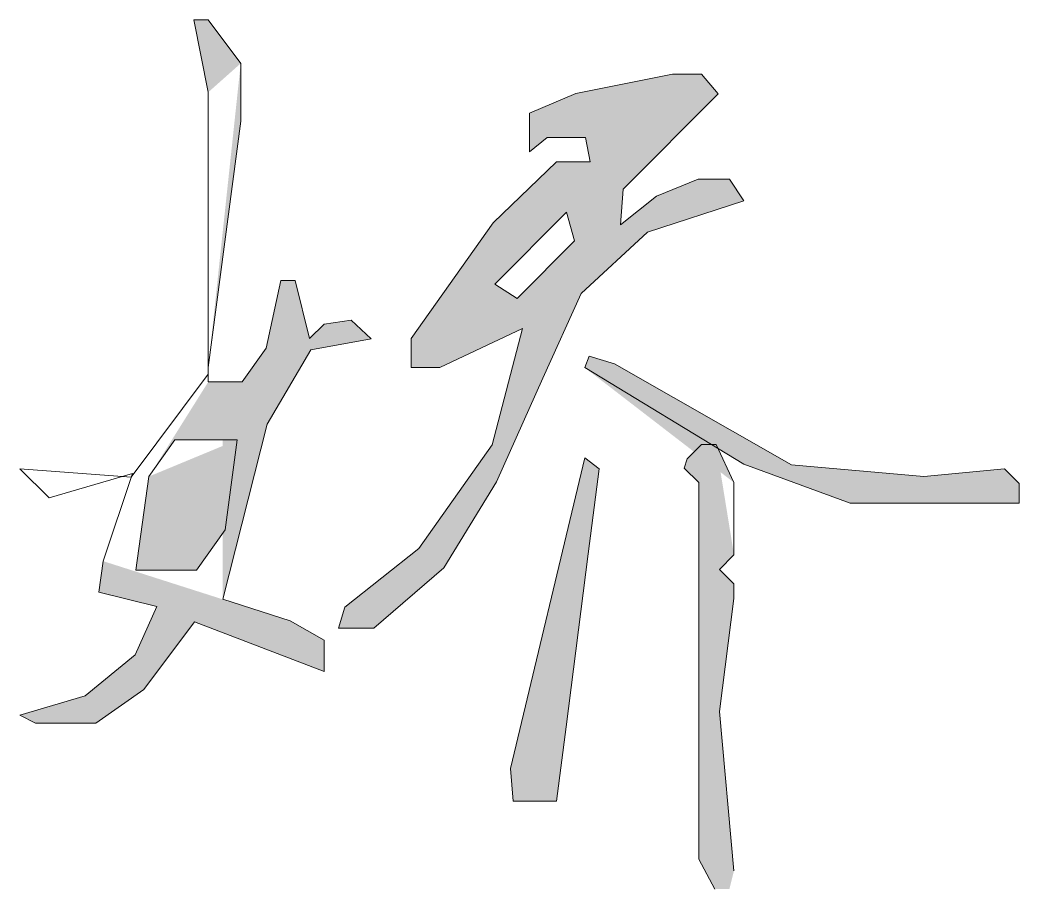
# Model space of a CAD drawing. Header units: millimetres. Extents: x 0 to 594, y 0 to 420.
# Drawn here: x 428.39 to 433.59, y 27.04 to 31.57 of the extents above; entities that cross this region are included whole.
import ezdxf

# ---------------------------------------------------------------- set-up
doc = ezdxf.new("R2010")
doc.units = ezdxf.units.MM
doc.header["$MEASUREMENT"] = 0
doc.linetypes.add('XKITLINE00', pattern=[0])

# ---------------------------------------------------------------- blocks, each defined once
blk = doc.blocks.new('*D12')
at = {"color": 6}
for points in [[(259.6561, 25.974), (259.4868, 26.2), (259.4112, 26.2)], [(259.6561, 25.974), (259.4112, 26.2), (259.4868, 25.8235)], [(259.4868, 24.3898), (259.6561, 25.6723), (259.6561, 25.974)], [(260.0146, 24.541), (259.8642, 24.8428), (259.7885, 24.4904)], [(260.0146, 24.541), (259.9398, 24.8428), (259.8642, 24.8428)], [(259.3129, 24.0132), (260.0216, 24.482), (260.2308, 24.6369)], [(259.3129, 24.0132), (260.2308, 24.6369), (260.0146, 24.541)], [(260.2308, 24.6369), (260.0902, 24.6167), (260.0146, 24.541)], [(260.0216, 24.482), (260.3356, 24.5399), (260.2308, 24.6369)], [(259.3129, 24.0132), (260.0146, 24.541), (259.663, 24.315)], [(260.0146, 24.541), (259.7885, 24.4904), (259.663, 24.315)], [(259.3129, 24.0132), (259.7947, 24.0959), (260.0216, 24.482)], [(259.1775, 23.8224), (259.3129, 24.0132), (259.4868, 24.315)], [(259.3129, 24.0132), (259.663, 24.315), (259.4868, 24.315)], [(259.3129, 24.0132), (259.5625, 24.0132), (259.7947, 24.0959)], [(259.5625, 24.0132), (259.5625, 23.1829), (259.7947, 24.0959)], [(259.6381, 24.0132), (259.4259, 23.3342), (259.1095, 23.3342)], [(259.6381, 24.0132), (259.1095, 23.3342), (259.1775, 23.8224)], [(259.6381, 24.0132), (259.5747, 23.5453), (259.4259, 23.3342)], [(259.5625, 24.0132), (259.6381, 24.0132), (259.5747, 23.5453)], [(259.5625, 23.1829), (259.6381, 24.0132), (259.5747, 23.5453)], [(259.6381, 24.0132), (259.6381, 24.0132), (259.5747, 23.5453)], [(258.9402, 23.3816), (258.9166, 23.2208), (259.2183, 23.146)], [(258.9402, 23.3816), (259.2183, 23.146), (259.4158, 23.0658)], [(258.9402, 23.3816), (259.4158, 23.0658), (260.0902, 22.8064)], [(258.9402, 23.3816), (260.0902, 22.8064), (260.0902, 22.9697)], [(258.9402, 23.3816), (260.0902, 22.9697), (259.9141, 23.0703)], [(258.9402, 23.3816), (259.9141, 23.0703), (259.5625, 23.1829)], [(259.2183, 23.146), (259.1056, 22.8942), (259.1519, 22.7142)], [(259.2183, 23.146), (259.1519, 22.7142), (259.4158, 23.0658)], [(259.1056, 22.8942), (258.8456, 22.6801), (258.9008, 22.538)], [(259.1056, 22.8942), (258.9008, 22.538), (259.1519, 22.7142)], [(258.8456, 22.6801), (258.5061, 22.5795), (258.5863, 22.538)], [(258.8456, 22.6801), (258.5863, 22.538), (258.9008, 22.538)]]:
    blk.add_solid(points, dxfattribs=at)
blk = doc.blocks.new('*D13')
at = {"color": 6}
for points in [[(260.9806, 24.8237), (261.9052, 25.9171), (261.4769, 25.4605)], [(261.3537, 25.1993), (261.9052, 25.9171), (260.9806, 24.8237)], [(261.9052, 25.9171), (261.4024, 25.8166), (261.1604, 25.7153)], [(261.9052, 25.9171), (261.1604, 25.7153), (261.2519, 25.5881)], [(261.9052, 25.9171), (261.2519, 25.5881), (261.4531, 25.5881)], [(261.3537, 25.1993), (262.1439, 25.8152), (262.0565, 25.9171)], [(261.3537, 25.1993), (262.0565, 25.9171), (261.9052, 25.9171)], [(261.9052, 25.9171), (261.4531, 25.5881), (261.4769, 25.4605)], [(261.3537, 25.1993), (261.6483, 25.3188), (262.1439, 25.8152)], [(261.1604, 25.7153), (261.1604, 25.5142), (261.2519, 25.5881)], [(260.9806, 24.8237), (261.3007, 25.4605), (260.9704, 25.1445)], [(260.9806, 24.8237), (261.4769, 25.4605), (261.3007, 25.4605)], [(261.7746, 25.0949), (262.2774, 25.2582), (262.2022, 25.3705)], [(261.7746, 25.0949), (262.2022, 25.3705), (262.0389, 25.3705)], [(261.7746, 25.0949), (262.0389, 25.3705), (261.8223, 25.283)], [(261.3537, 25.1993), (261.634, 25.1325), (261.6483, 25.3188)], [(261.7746, 25.0949), (261.8223, 25.283), (261.634, 25.1325)], [(261.3537, 25.1993), (260.9806, 24.8237), (261.3537, 25.1993)], [(261.3537, 25.1993), (261.3941, 25.0498), (261.7746, 25.0949)], [(261.3537, 25.1993), (261.7746, 25.0949), (261.634, 25.1325)], [(260.9806, 24.8237), (260.9704, 25.1445), (260.5432, 24.541)], [(261.3941, 25.0498), (261.4289, 24.7753), (261.7746, 25.0949)], [(261.3941, 25.0498), (260.9668, 23.9871), (260.7138, 23.3471)], [(261.3941, 25.0498), (260.7138, 23.3471), (260.9888, 23.7946)], [(261.3941, 25.0498), (261.1233, 24.5942), (260.9668, 23.9871)], [(261.3941, 25.0498), (260.9888, 23.7946), (261.4289, 24.7753)], [(261.3941, 25.0498), (261.0967, 24.7498), (261.1233, 24.5942)], [(261.0967, 24.7498), (260.9806, 24.8237), (260.5432, 24.541)], [(261.0967, 24.7498), (260.5432, 24.541), (260.5432, 24.3898)], [(261.0967, 24.7498), (260.5432, 24.3898), (260.6937, 24.3898)], [(261.0967, 24.7498), (260.6937, 24.3898), (261.1233, 24.5942)], [(260.9668, 23.9871), (260.5835, 23.4477), (260.3493, 23.0325)], [(260.9668, 23.9871), (260.3493, 23.0325), (260.7138, 23.3471)], [(260.5835, 23.4477), (260.1985, 23.1429), (260.1659, 23.0325)], [(260.5835, 23.4477), (260.1659, 23.0325), (260.3493, 23.0325)]]:
    blk.add_solid(points, dxfattribs=at)
blk = doc.blocks.new('*D14')
at = {"color": 6}
for points in [[(261.0757, 22.1323), (261.4485, 23.92), (261.0613, 22.3014)], [(261.0757, 22.1323), (261.5232, 23.862), (261.4485, 23.92)], [(261.0757, 22.1323), (261.4663, 23.4193), (261.5232, 23.862)], [(261.0757, 22.1323), (261.3507, 22.5185), (261.4663, 23.4193)], [(261.0757, 22.1323), (261.3018, 22.1323), (261.3507, 22.5185)], [(261.0757, 22.1323), (261.0613, 22.3014), (261.0757, 22.1323)]]:
    blk.add_solid(points, dxfattribs=at)
blk = doc.blocks.new('*D15')
at = {"color": 6}
for points in [[(261.4483, 24.3898), (261.4709, 24.4487), (262.1326, 23.9894)], [(262.1326, 23.9894), (261.4709, 24.4487), (261.6035, 24.4086)], [(262.1326, 23.9894), (262.2778, 23.8869), (261.4483, 24.3898)], [(262.2258, 23.7911), (262.1326, 23.9894), (261.4483, 24.3898)], [(262.1326, 23.9894), (261.6035, 24.4086), (262.5259, 23.8827)], [(262.1326, 23.9894), (261.9813, 23.9138), (261.9668, 23.8667)], [(262.1326, 23.9894), (261.9668, 23.8667), (262.0424, 23.7911)], [(262.1326, 23.9894), (262.057, 23.9894), (261.9813, 23.9138)], [(262.1326, 23.9894), (262.0424, 23.7911), (262.0424, 21.8304)], [(262.1326, 23.9894), (262.0424, 21.8304), (262.1266, 21.6744)], [(262.1326, 23.9894), (262.1266, 21.6744), (262.1501, 22.5985)], [(262.1326, 23.9894), (262.5259, 23.8827), (262.8306, 23.6833)], [(262.1326, 23.9894), (262.8306, 23.6833), (262.2778, 23.8869)], [(262.1326, 23.9894), (262.1501, 22.5985), (262.1501, 23.3389)], [(262.1326, 23.9894), (262.1501, 23.3389), (262.2258, 23.4146)], [(262.5259, 23.8827), (263.2142, 23.8225), (263.7108, 23.6833)], [(262.5259, 23.8827), (263.7108, 23.6833), (262.8306, 23.6833)], [(263.2142, 23.8225), (263.6351, 23.862), (263.7108, 23.7864)], [(263.2142, 23.8225), (263.7108, 23.7864), (263.7108, 23.6833)], [(262.1501, 22.5985), (262.2258, 23.2633), (262.1501, 23.3389)], [(262.1501, 22.5985), (262.2258, 23.1877), (262.2258, 23.2633)], [(262.1266, 21.6744), (262.2258, 21.769), (262.1501, 22.5985)], [(262.1266, 21.6744), (262.2022, 21.6744), (262.2258, 21.769)]]:
    blk.add_solid(points, dxfattribs=at)

msp = doc.modelspace()

# ---------------------------------------------------------------- linework, layer by layer
at = {"color": 6, "linetype": 'XKITLINE00', "lineweight": 0}
for p, q in [((429.2946, 31.5675), (429.2946, 31.5675)), ((429.2946, 31.5675), (429.3702, 31.5675)), ((429.3702, 31.191), (429.2946, 31.5675)), ((429.2946, 31.5675), (429.2946, 31.5675)), ((429.3702, 31.5675), (429.3702, 31.5675)), ((429.3702, 31.5675), (429.3702, 31.5675)), ((429.3702, 31.5675), (429.3702, 31.5675)), ((429.3702, 31.5675), (429.5395, 31.3415)), ((429.5395, 31.3415), (429.5395, 31.3415)), ((429.5395, 31.3415), (429.5395, 31.3415)), ((429.5395, 31.3415), (429.5395, 31.3415)), ((429.5395, 31.3415), (429.5395, 31.0398)), ((431.2858, 31.1841), (431.7886, 31.2846)), ((431.7886, 31.2846), (431.7886, 31.2846)), ((431.7886, 31.2846), (431.9399, 31.2846)), ((431.9399, 31.2846), (431.9399, 31.2846)), ((431.9399, 31.2846), (431.9399, 31.2846)), ((431.9399, 31.2846), (431.9399, 31.2846)), ((431.9399, 31.2846), (432.0273, 31.1827)), ((429.3702, 30.8893), (429.3702, 31.191)), ((429.3702, 31.191), (429.3702, 31.191)), ((429.3702, 31.191), (429.3702, 31.191)), ((429.3702, 31.191), (429.3702, 31.191)), ((431.0438, 31.0829), (431.2858, 31.1841)), ((432.0273, 31.1827), (431.5317, 30.6863)), ((432.0273, 31.1827), (432.0273, 31.1827)), ((432.0273, 31.1827), (432.0273, 31.1827)), ((432.0273, 31.1827), (432.0273, 31.1827)), ((431.0438, 30.9823), (431.0438, 31.0829)), ((429.5395, 31.0398), (429.3702, 29.7573)), ((429.5395, 31.0398), (429.5395, 31.0398)), ((429.5395, 31.0398), (429.5395, 31.0398)), ((429.5395, 31.0398), (429.5395, 31.0398)), ((431.0438, 30.8817), (431.0438, 30.9823)), ((431.0438, 30.9823), (431.0438, 30.9823)), ((431.1353, 30.9556), (431.0438, 30.8817)), ((431.3365, 30.9556), (431.1353, 30.9556)), ((431.3603, 30.828), (431.3365, 30.9556)), ((431.3365, 30.9556), (431.3365, 30.9556)), ((431.3365, 30.9556), (431.3365, 30.9556)), ((429.3702, 29.7238), (429.3702, 30.8893)), ((429.3702, 30.8893), (429.3702, 30.8893)), ((429.3702, 30.8893), (429.3702, 30.8893)), ((430.8538, 30.512), (431.1841, 30.828)), ((431.1841, 30.828), (431.3603, 30.828)), ((431.3603, 30.828), (431.3603, 30.828)), ((431.3603, 30.828), (431.3603, 30.828)), ((431.7057, 30.6505), (431.9223, 30.7381)), ((431.9223, 30.7381), (432.0856, 30.7381)), ((432.0856, 30.7381), (432.0856, 30.7381)), ((432.0856, 30.7381), (432.0856, 30.7381)), ((432.0856, 30.7381), (432.1608, 30.6258)), ((431.5317, 30.6863), (431.5174, 30.5001)), ((431.5317, 30.6863), (431.5317, 30.6863)), ((431.5317, 30.6863), (431.5317, 30.6863)), ((431.5317, 30.6863), (431.5317, 30.6863)), ((431.5174, 30.5001), (431.7057, 30.6505)), ((432.1608, 30.6258), (431.658, 30.4624)), ((432.1608, 30.6258), (432.1608, 30.6258)), ((432.1608, 30.6258), (432.1608, 30.6258)), ((431.2371, 30.5668), (430.864, 30.1912)), ((431.2775, 30.4173), (431.2371, 30.5668)), ((431.2371, 30.5668), (431.2371, 30.5668)), ((431.2371, 30.5668), (431.2371, 30.5668)), ((431.2371, 30.5668), (431.2371, 30.5668)), ((430.4266, 29.9086), (430.8538, 30.512)), ((431.5174, 30.5001), (431.5174, 30.5001)), ((431.5174, 30.5001), (431.5174, 30.5001)), ((431.658, 30.4624), (431.3123, 30.1429)), ((430.9801, 30.1173), (431.2775, 30.4173)), ((431.2775, 30.4173), (431.2775, 30.4173)), ((431.2775, 30.4173), (431.2775, 30.4173)), ((431.2775, 30.4173), (431.2775, 30.4173)), ((429.6719, 29.8579), (429.7476, 30.2103)), ((429.7476, 30.2103), (429.7476, 30.2103)), ((429.7476, 30.2103), (429.7476, 30.2103)), ((429.7476, 30.2103), (429.8232, 30.2103)), ((429.8232, 30.2103), (429.8232, 30.2103)), ((429.8232, 30.2103), (429.8232, 30.2103)), ((429.8232, 30.2103), (429.8232, 30.2103)), ((429.8232, 30.2103), (429.898, 29.9086)), ((430.864, 30.1912), (430.864, 30.1912)), ((430.864, 30.1912), (430.9801, 30.1173)), ((430.864, 30.1912), (430.864, 30.1912)), ((431.3123, 30.1429), (431.1142, 29.7014)), ((430.9801, 30.1173), (430.9801, 30.1173)), ((430.9801, 30.1173), (430.9801, 30.1173)), ((430.9801, 30.1173), (430.9801, 30.1173)), ((429.898, 29.9086), (429.9736, 29.9842)), ((429.9736, 29.9842), (430.1142, 30.0045)), ((429.9736, 29.9842), (429.9736, 29.9842)), ((429.9736, 29.9842), (429.9736, 29.9842)), ((429.9736, 29.9842), (429.9736, 29.9842)), ((430.1142, 30.0045), (430.1142, 30.0045)), ((430.1142, 30.0045), (430.1142, 30.0045)), ((430.1142, 30.0045), (430.1142, 30.0045)), ((430.1142, 30.0045), (430.219, 29.9074)), ((431.0067, 29.9617), (430.5771, 29.7573)), ((430.8502, 29.3546), (431.0067, 29.9617)), ((431.0067, 29.9617), (431.0067, 29.9617)), ((431.0067, 29.9617), (431.0067, 29.9617)), ((429.898, 29.9086), (429.898, 29.9086)), ((429.898, 29.9086), (429.898, 29.9086)), ((429.898, 29.9086), (429.898, 29.9086)), ((430.219, 29.9074), (429.905, 29.8495)), ((430.219, 29.9074), (430.219, 29.9074)), ((430.219, 29.9074), (430.219, 29.9074)), ((430.4266, 29.7573), (430.4266, 29.9086)), ((430.4266, 29.9086), (430.4266, 29.9086)), ((430.4266, 29.9086), (430.4266, 29.9086)), ((429.5464, 29.6825), (429.6719, 29.8579)), ((429.905, 29.8495), (429.6781, 29.4634)), ((431.3317, 29.7573), (431.3543, 29.8162)), ((431.3543, 29.8162), (431.3543, 29.8162)), ((431.3543, 29.8162), (431.4869, 29.7761)), ((431.3543, 29.8162), (431.3543, 29.8162)), ((431.4869, 29.7761), (431.4869, 29.7761)), ((431.4869, 29.7761), (431.4869, 29.7761)), ((431.4869, 29.7761), (432.4093, 29.2502)), ((428.9682, 29.1861), (429.3702, 29.7238)), ((429.3702, 29.7573), (429.3702, 29.7573)), ((429.3702, 29.7573), (429.3702, 29.7573)), ((429.3702, 29.7573), (429.3702, 29.7573)), ((429.3702, 29.7573), (429.3702, 29.6825)), ((430.5771, 29.7573), (430.4266, 29.7573)), ((430.4266, 29.7573), (430.4266, 29.7573)), ((430.4266, 29.7573), (430.4266, 29.7573)), ((430.4266, 29.7573), (430.4266, 29.7573)), ((430.5771, 29.7573), (430.5771, 29.7573)), ((430.5771, 29.7573), (430.5771, 29.7573)), ((430.5771, 29.7573), (430.5771, 29.7573)), ((432.1612, 29.2545), (431.3317, 29.7573)), ((431.3317, 29.7573), (431.3317, 29.7573)), ((431.3317, 29.7573), (431.3317, 29.7573)), ((429.3702, 29.6825), (429.3702, 29.6825)), ((429.3702, 29.6825), (429.3702, 29.6825)), ((429.3702, 29.6825), (429.5464, 29.6825)), ((431.1142, 29.7014), (430.8722, 29.1621)), ((431.1142, 29.7014), (431.1142, 29.7014)), ((429.6781, 29.4634), (429.4459, 28.5505)), ((429.1963, 29.3808), (429.0609, 29.1899)), ((429.4459, 29.3808), (429.1963, 29.3808)), ((429.5215, 29.3808), (429.4459, 29.3808)), ((429.4459, 29.3808), (429.4459, 29.3808)), ((429.4459, 29.3808), (429.4459, 29.3808)), ((429.4581, 28.9128), (429.5215, 29.3808)), ((429.5215, 29.3808), (429.5215, 29.3808)), ((429.5215, 29.3808), (429.5215, 29.3808)), ((430.4669, 28.8152), (430.8502, 29.3546)), ((431.8647, 29.2813), (431.9404, 29.3569)), ((431.9404, 29.3569), (431.9404, 29.3569)), ((431.9404, 29.3569), (431.9404, 29.3569)), ((431.9404, 29.3569), (431.9404, 29.3569)), ((431.9404, 29.3569), (432.016, 29.3569)), ((432.016, 29.3569), (432.016, 29.3569)), ((432.016, 29.3569), (432.1091, 29.1586)), ((432.016, 29.3569), (432.016, 29.3569)), ((430.9447, 27.6689), (431.3319, 29.2875)), ((431.3319, 29.2875), (431.3319, 29.2875)), ((431.3319, 29.2875), (431.4066, 29.2295)), ((431.3319, 29.2875), (431.3319, 29.2875)), ((431.8502, 29.2342), (431.8647, 29.2813)), ((431.8647, 29.2813), (431.8647, 29.2813)), ((431.8647, 29.2813), (431.8647, 29.2813)), ((431.8647, 29.2813), (431.8647, 29.2813)), ((432.714, 29.0508), (432.1612, 29.2545)), ((428.5407, 29.079), (428.3895, 29.2295)), ((428.3895, 29.2295), (428.3895, 29.2295)), ((428.3895, 29.2295), (428.3895, 29.2295)), ((428.3895, 29.2295), (428.9682, 29.1861)), ((428.9749, 29.206), (428.5407, 29.079)), ((428.8236, 28.7491), (428.9749, 29.206)), ((428.9749, 29.206), (428.9749, 29.206)), ((428.9749, 29.206), (428.9749, 29.206)), ((428.9749, 29.206), (428.9749, 29.206)), ((431.4066, 29.2295), (431.3497, 28.7868)), ((431.4066, 29.2295), (431.4066, 29.2295)), ((431.4066, 29.2295), (431.4066, 29.2295)), ((431.4066, 29.2295), (431.4066, 29.2295)), ((431.9258, 29.1586), (431.8502, 29.2342)), ((431.8502, 29.2342), (431.8502, 29.2342)), ((431.8502, 29.2342), (431.8502, 29.2342)), ((431.8502, 29.2342), (431.8502, 29.2342)), ((432.4093, 29.2502), (433.0976, 29.19)), ((433.0976, 29.19), (433.5185, 29.2295)), ((433.5185, 29.2295), (433.5185, 29.2295)), ((433.5185, 29.2295), (433.5185, 29.2295)), ((433.5185, 29.2295), (433.5942, 29.1539)), ((429.0609, 29.1899), (428.9929, 28.7017)), ((430.8722, 29.1621), (430.5972, 28.7146)), ((431.9258, 27.1979), (431.9258, 29.1586)), ((431.9258, 29.1586), (431.9258, 29.1586)), ((431.9258, 29.1586), (431.9258, 29.1586)), ((431.9258, 29.1586), (431.9258, 29.1586)), ((432.1091, 29.1586), (432.1091, 29.1586)), ((432.1091, 29.1586), (432.1091, 29.1586)), ((432.1091, 29.1586), (432.1091, 29.1586)), ((432.1091, 29.1586), (432.1091, 28.7821)), ((433.5942, 29.1539), (433.5942, 29.1539)), ((433.5942, 29.1539), (433.5942, 29.1539)), ((433.5942, 29.1539), (433.5942, 29.1539)), ((433.5942, 29.1539), (433.5942, 29.0508)), ((428.5407, 29.079), (428.5407, 29.079)), ((428.5407, 29.079), (428.5407, 29.079)), ((428.5407, 29.079), (428.5407, 29.079)), ((432.9908, 29.0508), (432.714, 29.0508)), ((433.5942, 29.0508), (432.9908, 29.0508)), ((432.9908, 29.0508), (432.9908, 29.0508)), ((432.9908, 29.0508), (432.9908, 29.0508)), ((433.5942, 29.0508), (433.5942, 29.0508)), ((433.5942, 29.0508), (433.5942, 29.0508)), ((433.5942, 29.0508), (433.5942, 29.0508)), ((429.3093, 28.7017), (429.4581, 28.9128)), ((430.0819, 28.5104), (430.4669, 28.8152)), ((431.3497, 28.7868), (431.2341, 27.886)), ((431.3497, 28.7868), (431.3497, 28.7868)), ((431.3497, 28.7868), (431.3497, 28.7868)), ((432.1091, 28.7821), (432.0335, 28.7065)), ((432.1091, 28.7821), (432.1091, 28.7821)), ((432.1091, 28.7821), (432.1091, 28.7821)), ((432.1091, 28.7821), (432.1091, 28.7821)), ((428.8, 28.5883), (428.8236, 28.7491)), ((428.8236, 28.7491), (428.8236, 28.7491)), ((428.8236, 28.7491), (428.8236, 28.7491)), ((428.8236, 28.7491), (428.8236, 28.7491)), ((428.9929, 28.7017), (428.9929, 28.7017)), ((428.9929, 28.7017), (429.1441, 28.7017)), ((429.1441, 28.7017), (429.1441, 28.7017)), ((429.1441, 28.7017), (429.1441, 28.7017)), ((429.1441, 28.7017), (429.3093, 28.7017)), ((430.5972, 28.7146), (430.2327, 28.4)), ((432.0335, 28.7065), (432.0335, 28.7065)), ((432.0335, 28.7065), (432.0335, 28.7065)), ((432.0335, 28.7065), (432.0335, 28.7065)), ((432.0335, 28.7065), (432.1091, 28.6308)), ((432.1091, 28.6308), (432.1091, 28.6308)), ((432.1091, 28.6308), (432.1091, 28.6308)), ((432.1091, 28.6308), (432.1091, 28.6308)), ((432.1091, 28.6308), (432.1091, 28.5552)), ((429.1017, 28.5135), (428.8, 28.5883)), ((428.8, 28.5883), (428.8, 28.5883)), ((428.8, 28.5883), (428.8, 28.5883)), ((428.8, 28.5883), (428.8, 28.5883)), ((429.4459, 28.5505), (429.4459, 28.5505)), ((429.4459, 28.5505), (429.7974, 28.4378)), ((432.1091, 28.5552), (432.0335, 27.966)), ((432.1091, 28.5552), (432.1091, 28.5552)), ((432.1091, 28.5552), (432.1091, 28.5552)), ((432.1091, 28.5552), (432.1091, 28.5552)), ((428.989, 28.2617), (429.1017, 28.5135)), ((429.1017, 28.5135), (429.1017, 28.5135)), ((429.1017, 28.5135), (429.1017, 28.5135)), ((430.0493, 28.4), (430.0819, 28.5104)), ((430.0819, 28.5104), (430.0819, 28.5104)), ((430.0819, 28.5104), (430.0819, 28.5104)), ((429.2992, 28.4333), (429.0353, 28.0817)), ((429.9736, 28.1739), (429.2992, 28.4333)), ((429.2992, 28.4333), (429.2992, 28.4333)), ((429.2992, 28.4333), (429.2992, 28.4333)), ((429.7974, 28.4378), (429.9736, 28.3372)), ((430.2327, 28.4), (430.0493, 28.4)), ((430.0493, 28.4), (430.0493, 28.4)), ((430.0493, 28.4), (430.0493, 28.4)), ((430.0493, 28.4), (430.0493, 28.4)), ((430.2327, 28.4), (430.2327, 28.4)), ((430.2327, 28.4), (430.2327, 28.4)), ((429.9736, 28.3372), (429.9736, 28.2488)), ((428.729, 28.0476), (428.989, 28.2617)), ((429.9736, 28.2488), (429.9736, 28.2488)), ((429.9736, 28.2488), (429.9736, 28.2488)), ((429.9736, 28.2488), (429.9736, 28.1739)), ((429.9736, 28.1739), (429.9736, 28.1739)), ((429.9736, 28.1739), (429.9736, 28.1739)), ((429.9736, 28.1739), (429.9736, 28.1739)), ((429.0353, 28.0817), (428.7842, 27.9055)), ((428.3895, 27.947), (428.729, 28.0476)), ((432.0335, 27.966), (432.0335, 27.966)), ((432.0335, 27.966), (432.0335, 27.966)), ((432.0335, 27.966), (432.0335, 27.966)), ((432.0335, 27.966), (432.1091, 27.1365)), ((428.4697, 27.9055), (428.3895, 27.947)), ((428.3895, 27.947), (428.3895, 27.947)), ((428.3895, 27.947), (428.3895, 27.947)), ((428.5453, 27.9055), (428.4697, 27.9055)), ((428.4697, 27.9055), (428.4697, 27.9055)), ((428.4697, 27.9055), (428.4697, 27.9055)), ((428.4697, 27.9055), (428.4697, 27.9055)), ((428.7842, 27.9055), (428.5453, 27.9055)), ((428.5453, 27.9055), (428.5453, 27.9055)), ((428.5453, 27.9055), (428.5453, 27.9055)), ((431.2341, 27.886), (431.1852, 27.4998)), ((430.9591, 27.4998), (430.9447, 27.6689)), ((430.9447, 27.6689), (430.9447, 27.6689)), ((430.9447, 27.6689), (430.9447, 27.6689)), ((430.9447, 27.6689), (430.9447, 27.6689)), ((431.1852, 27.4998), (430.9591, 27.4998)), ((430.9591, 27.4998), (430.9591, 27.4998)), ((430.9591, 27.4998), (430.9591, 27.4998)), ((432.01, 27.0419), (431.9258, 27.1979)), ((431.9258, 27.1979), (431.9258, 27.1979)), ((431.9258, 27.1979), (431.9258, 27.1979)), ((431.9258, 27.1979), (431.9258, 27.1979))]:
    msp.add_line(p, q, dxfattribs=at)

# ---------------------------------------------------------------- block references
at = {"lineweight": 0}
for name in ['*D12', '*D13', '*D15', '*D14']:
    msp.add_blockref(name, (169.8834, 5.3675), dxfattribs=at)

doc.saveas('drawing.dxf')
